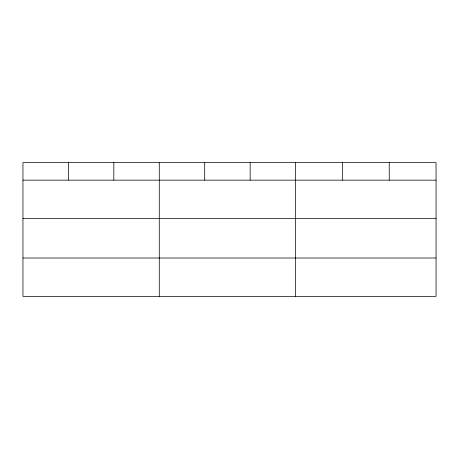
<?xml version="1.0" encoding="UTF-8"?>
<svg xmlns="http://www.w3.org/2000/svg" width="459" height="459" viewBox="0 0 459 459"><rect width="100%" height="100%" fill="white"/><g stroke="black" fill="none" stroke-linecap="round" stroke-linejoin="round"><path stroke-width="0.69" d="M436.05 218.513L436.05 162.635L22.95 162.635L22.95 296.365L436.05 296.365L436.05 218.513L22.95 218.513M22.95 180.163L436.05 180.163M22.95 258.015L436.05 258.015M389.232 162.635L389.232 180.163M342.414 162.635L342.414 180.163M295.596 162.635L295.596 296.365M250.155 162.635L250.155 180.163M204.714 162.635L204.714 180.163M159.273 162.635L159.273 296.365M113.832 162.635L113.832 180.163M68.391 162.635L68.391 180.163"/></g></svg>
